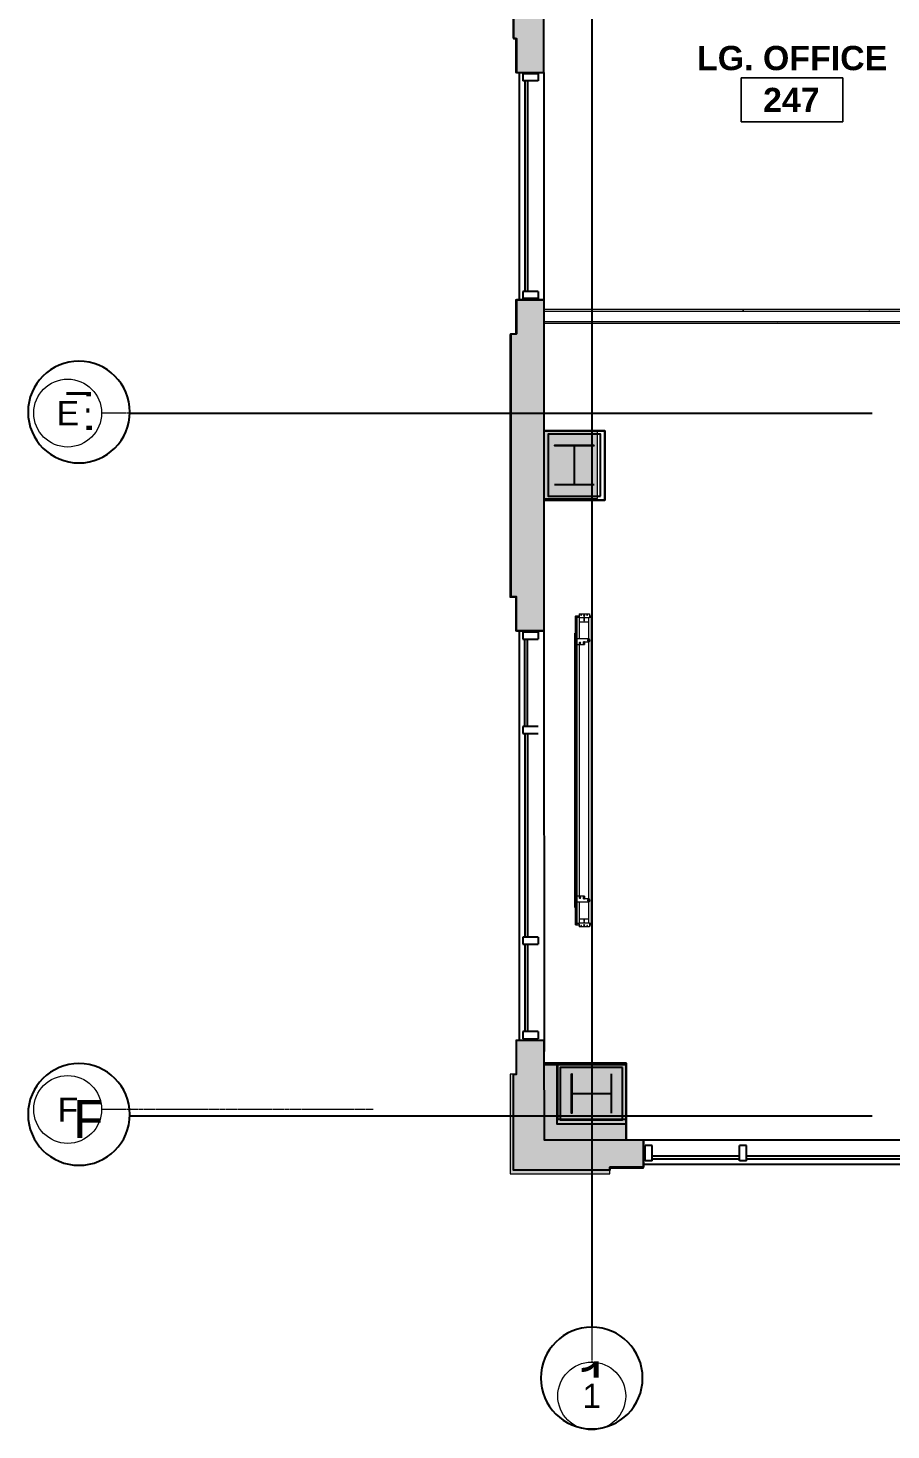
# Model space of a CAD drawing. Header units: inches. Extents: x 25329 to 28023, y 11893 to 13703.
# Drawn here: x 25328.9 to 25634, y 12012.5 to 12508.3 of the extents above; entities that cross this region are included whole.
import ezdxf

# ---------------------------------------------------------------- set-up
doc = ezdxf.new("R2010")
doc.units = ezdxf.units.IN
doc.header["$MEASUREMENT"] = 0
for name, pattern in [('Grid Line 1_2_', [0.875, 0.5, -0.125, 0.125, -0.125]), ('L1$0$Plaza America BA02$0$CENTER2', [1.125, 0.75, -0.125, 0.125, -0.125]), ('L1$0$Plaza America BA02$0$DASHDOT', [1, 0.5, -0.25, 0, -0.25]), ('L1$0$SAG 02ATL Ste230PHII$0$CENTER2', [1.125, 0.75, -0.125, 0.125, -0.125])]:
    doc.linetypes.add(name, pattern=pattern)
for name, color, linetype, lineweight in [('A-AREA-IDEN', 2, 'Continuous', 9), ('A-WALL', 113, 'Continuous', 13), ('A-WALL-PATT', 111, 'Continuous', 13), ('I-WALL', 2, 'Continuous', 13), ('Plaza America_Tower 1_2nd Floor -REVIT_dwg', 8, 'Continuous', 9), ('Q-SPCQ', 91, 'Continuous', 9), ('S-COLS', 52, 'Continuous', 13), ('S-GRID', 1, 'Continuous', 9), ('S-GRID-IDEN', 1, 'Continuous', 9)]:
    doc.layers.add(name, color=color, linetype=linetype, lineweight=lineweight)
for name, color, linetype in [('L1$0$A-Cols-Extr', 3, 'Continuous'), ('L1$0$A-Glaz', 92, 'Continuous'), ('L1$0$A-Wall-Extr', 7, 'Continuous'), ('L1$0$Plaza America BA02$0$14', 5, 'L1$0$Plaza America BA02$0$DASHDOT'), ('L1$0$Plaza America BA02$0$A-Column grid', 252, 'L1$0$Plaza America BA02$0$CENTER2'), ('L1$0$SAG 02ATL Ste230PHII$0$A-Column grid', 252, 'L1$0$SAG 02ATL Ste230PHII$0$CENTER2')]:
    doc.layers.add(name, color=color, linetype=linetype)
doc.styles.add('L1$0$Plaza America BA02$0$MONOTXT', font='MONOTXT', dxfattribs={"height": 0.2})
doc.styles.add('Swis721 Lt BT', font='swissl.ttf', dxfattribs={"height": 8.514638})
doc.styles.add('Swis721 Lt BT_B', font='', dxfattribs={"height": 8.583975})
doc.styles.get('Swis721 Lt BT_B').set_extended_font_data('Swis721 Lt BT', bold=True)
pattern_1 = [(0, (0, 0), (30.72, 7.68), [1.267, -21.773, 1.267, -21.773, -122.88]), (0, (0, 0), (30.72, 7.68), [-46.08, 1.267, -44.813, 1.267, -21.773, -53.76]), (0, (0, 0), (30.72, 7.68), [-115.2, 1.267, -14.093, 1.267, -37.133]), (120, (11.52, 3.84), (-22.011075, 22.7643004), [1.267, -21.773, 1.267, -21.773, -122.88]), (120, (11.52, 3.84), (-22.011075, 22.7643004), [-46.08, 1.267, -44.813, 1.267, -21.773, -53.76]), (120, (11.52, 3.84), (-22.011075, 22.7643004), [-115.2, 1.267, -14.093, 1.267, -37.133]), (240, (15.36, 19.2), (-8.708925, -30.4443004), [1.267, -21.773, 1.267, -21.773, -122.88]), (240, (15.36, 19.2), (-8.708925, -30.4443004), [-46.08, 1.267, -44.813, 1.267, -21.773, -53.76]), (240, (15.36, 19.2), (-8.708925, -30.4443004), [-115.2, 1.267, -14.093, 1.267, -37.133])]

# ---------------------------------------------------------------- blocks, each defined once
blk = doc.blocks.new('L1')
at = {"layer": 'L1$0$A-Cols-Extr'}
for points in [[(25532.8, 12341.42), (25532.8, 12365.92), (25511.32, 12365.92), (25511.32, 12341.42)], [(25531.31, 12342.76), (25531.31, 12364.76), (25512.81, 12364.76), (25512.81, 12342.76)], [(25529.06, 12360.76), (25529.06, 12360.67), (25515.07, 12360.67), (25515.07, 12360.76)], [(25540.41, 12142.26), (25515.91, 12142.26), (25515.91, 12120.78), (25540.41, 12120.78)], [(25539.07, 12140.77), (25517.07, 12140.77), (25517.07, 12122.27), (25539.07, 12122.27)], [(25521.07, 12138.52), (25521.16, 12138.52), (25521.16, 12124.53), (25521.07, 12124.53)]]:
    blk.add_lwpolyline(points, close=True, dxfattribs=at)
for points in [[(25522.06, 12360.67), (25522.06, 12346.67)], [(25529.06, 12346.76), (25515.06, 12346.76)], [(25535.07, 12138.52), (25535.07, 12124.52)], [(25521.16, 12131.52), (25535.16, 12131.52)]]:
    blk.add_lwpolyline(points, dxfattribs=at)
at = {"layer": 'L1$0$A-Glaz'}
for p, q in [((25501.58, 12492.67), (25511.32, 12492.67)), ((25502.57, 12492.67), (25502.57, 12412.67)), ((25503.82, 12492.17), (25503.82, 12489.67)), ((25509.32, 12492.17), (25503.82, 12492.17)), ((25509.32, 12489.67), (25503.82, 12489.67)), ((25504.57, 12489.67), (25504.57, 12415.17)), ((25505.57, 12489.67), (25505.57, 12415.17)), ((25509.32, 12492.17), (25509.32, 12489.67)), ((25511.32, 12492.67), (25511.32, 12412.17)), ((25509.32, 12415.17), (25503.82, 12415.17)), ((25503.82, 12415.17), (25503.82, 12412.67)), ((25509.32, 12415.17), (25509.32, 12412.67)), ((25511.32, 12412.17), (25501.57, 12412.17)), ((25509.32, 12412.67), (25503.82, 12412.67)), ((25501.57, 12295.17), (25511.32, 12295.17)), ((25502.57, 12295.17), (25502.57, 12150.42)), ((25509.32, 12294.67), (25503.82, 12294.67)), ((25503.82, 12294.67), (25503.82, 12292.17)), ((25503.89, 12292.17), (25509.32, 12292.17)), ((25504.57, 12261.29), (25504.57, 12292.17)), ((25505.57, 12261.29), (25505.57, 12292.17)), ((25509.32, 12294.67), (25509.32, 12292.17)), ((25511.32, 12295.17), (25511.38, 12150.42)), ((25509.32, 12261.29), (25503.82, 12261.29)), ((25503.82, 12261.29), (25503.82, 12258.79)), ((25503.89, 12258.79), (25509.32, 12258.79)), ((25504.57, 12258.79), (25504.57, 12186.79)), ((25505.57, 12258.79), (25505.57, 12186.79)), ((25503.82, 12186.79), (25503.82, 12184.29)), ((25509.32, 12186.79), (25503.82, 12186.79)), ((25503.89, 12184.29), (25509.32, 12184.29)), ((25504.57, 12184.29), (25504.57, 12153.42)), ((25505.57, 12184.29), (25505.57, 12153.42)), ((25509.32, 12186.79), (25509.32, 12184.29)), ((25509.32, 12153.42), (25503.82, 12153.42)), ((25503.82, 12153.42), (25503.82, 12150.92)), ((25509.32, 12153.42), (25509.32, 12150.92)), ((25501.57, 12150.42), (25511.38, 12150.42)), ((25503.89, 12150.92), (25509.32, 12150.92)), ((25546.57, 12105.42), (25546.57, 12115.17)), ((25546.57, 12115.17), (25691.32, 12115.17)), ((25547.07, 12107.67), (25547.07, 12113.17)), ((25549.57, 12113.17), (25547.07, 12113.17)), ((25549.57, 12107.67), (25549.57, 12113.17)), ((25580.44, 12107.67), (25580.44, 12113.17)), ((25582.94, 12113.17), (25580.44, 12113.17)), ((25582.94, 12107.67), (25582.94, 12113.17)), ((25580.44, 12109.42), (25549.57, 12109.42)), ((25549.57, 12108.42), (25580.44, 12108.42)), ((25654.94, 12109.42), (25582.94, 12109.42)), ((25582.94, 12108.42), (25654.94, 12108.42)), ((25691.32, 12106.42), (25546.57, 12106.42)), ((25549.57, 12107.67), (25547.07, 12107.67)), ((25582.94, 12107.67), (25580.44, 12107.67))]:
    blk.add_line(p, q, dxfattribs=at)
at = {"layer": 'L1$0$A-Wall-Extr'}
for p, q in [((25511.32, 12492.67), (25511.32, 12552.67)), ((25500.58, 12540.67), (25500.58, 12504.67)), ((25500.58, 12504.67), (25501.58, 12504.67)), ((25501.58, 12492.67), (25501.58, 12504.67)), ((25501.57, 12412.17), (25501.57, 12400.17)), ((25511.32, 12412.17), (25511.32, 12295.17)), ((25499.57, 12400.17), (25501.57, 12400.17)), ((25499.57, 12400.17), (25499.57, 12307.17)), ((25501.57, 12400.17), (25501.57, 12400.17)), ((25499.57, 12307.17), (25501.57, 12307.17)), ((25501.57, 12295.17), (25501.57, 12307.17)), ((25501.57, 12138.42), (25501.57, 12150.42)), ((25511.32, 12150.42), (25511.4, 12115.17)), ((25500.57, 12138.42), (25501.57, 12138.42)), ((25500.57, 12104.42), (25500.57, 12138.42)), ((25511.32, 12115.17), (25546.57, 12115.17)), ((25534.57, 12104.42), (25500.57, 12104.42)), ((25500.57, 12104.42), (25500.57, 12104.42)), ((25534.57, 12105.42), (25546.57, 12105.42)), ((25534.57, 12104.42), (25534.57, 12105.42))]:
    blk.add_line(p, q, dxfattribs=at)
at = {"layer": 'L1$0$A-Wall-Extr', "linetype": 'Continuous'}
for q in [(25511.32, 12142.26), (25540.41, 12115.17)]:
    blk.add_line((25540.41, 12142.26), q, dxfattribs=at)
at = {"layer": 'L1$0$A-Wall-Extr', "linetype": 'Continuous', "flags": 128}
for points in [[(25501.58, 12553.17), (25501.58, 12540.67), (25500.58, 12540.67), (25500.58, 12504.67), (25501.58, 12504.67), (25501.58, 12492.67), (25511.32, 12492.67), (25511.4, 12553.17)], [(25501.57, 12412.17), (25511.32, 12412.17), (25511.32, 12365.92), (25532.8, 12365.92), (25532.8, 12341.42), (25511.32, 12341.42), (25511.32, 12295.17), (25501.57, 12295.17), (25501.57, 12307.17), (25499.57, 12307.17), (25499.57, 12400.17), (25501.57, 12400.17)], [(25501.57, 12150.42), (25511.38, 12150.42), (25511.32, 12142.26), (25540.41, 12142.26), (25540.41, 12115.17), (25546.57, 12115.17), (25546.57, 12105.42), (25534.57, 12105.42), (25534.57, 12104.42), (25500.57, 12104.42), (25500.57, 12138.42), (25501.57, 12138.42)]]:
    blk.add_lwpolyline(points, close=True, dxfattribs=at)
at = {"layer": 'L1$0$Plaza America BA02$0$14', "linetype": 'Continuous'}
for centre in [(25346.9, 12372.53), (25346.9, 12124.13), (25528.23, 12030.89)]:
    blk.add_ellipse(centre, major_axis=(18, 0), ratio=0.99964, start_param=0, end_param=6.283175, dxfattribs=at)
at = {"layer": 'L1$0$Plaza America BA02$0$A-Column grid'}
for p, q in [((25528.23, 13666.96), (25528.23, 12048.88)), ((25364.9, 12372.17), (25627.43, 12372.17))]:
    blk.add_line(p, q, dxfattribs=at)
at = {"layer": 'L1$0$SAG 02ATL Ste230PHII$0$A-Column grid', "linetype": 'Continuous'}
for p, q in [((25528.23, 13666.96), (25528.23, 12048.88)), ((25364.9, 12372.17), (25627.43, 12372.17)), ((25364.9, 12123.67), (25627.43, 12123.67))]:
    blk.add_line(p, q, dxfattribs=at)
at = {"layer": 'L1$0$Plaza America BA02$0$14', "linetype": 'Continuous', "style": 'L1$0$Plaza America BA02$0$MONOTXT', "width": 1.000361}
for s, p in [('E', (25340.86, 12366.15)), ('F', (25344.48, 12115.75)), ('1', (25523.29, 12023.28))]:
    blk.add_text(s, height=13.49, dxfattribs=at).set_placement(p)
blk = doc.blocks.new('Concrete-Rectangular-Column - 19 X 24-5195709-FIRST FLOOR CONSTRUCTION')
at = {"layer": 'S-COLS', "lineweight": 9}
blk.add_hatch(color=7, dxfattribs=at).paths.add_polyline_path([(-9.5, -12), (9.5, -12), (9.5, 12), (-9.5, 12)], flags=0)
at = {"layer": 'S-COLS', "color": 8, "lineweight": 20}
for p, q in [((9.5, 12), (-9.5, 12)), ((-9.5, 12), (-9.5, -12)), ((9.5, -12), (9.5, 12)), ((-9.5, -12), (9.5, -12))]:
    blk.add_line(p, q, dxfattribs=at)
blk = doc.blocks.new('ElectricScreen_Contour-Electrol_HDTV-Format_Dalite - Parametric-V8-FIRST FLOOR CONSTRUCTION')
at = {"layer": 'Q-SPCQ'}
for p, q in [((-64.93, 0.75), (-64.96, 0.75)), ((-64.96, 0.65), (-64.96, 0.75)), ((-64.96, 0.65), (-64.96, 0.75)), ((-64.96, 0.75), (-64.96, 0.74)), ((-64.93, 0.75), (-64.96, 0.75)), ((-64.96, 0.74), (-64.96, 0.74)), ((-64.96, 0.73), (-64.96, 0.74)), ((-64.96, 0.72), (-64.96, 0.73)), ((-64.96, 0.71), (-64.96, 0.72)), ((-64.96, 0.69), (-64.96, 0.71)), ((-64.96, 0.67), (-64.96, 0.69)), ((-64.96, 0.65), (-64.96, 0.67)), ((-64.96, 0.65), (-64.96, -0.34)), ((-64.93, 0.77), (-64.93, 0.96)), ((-64.93, 0.96), (-58.93, 0.96)), ((-64.93, 0.7), (-64.93, 0.77)), ((-64.93, 0.75), (-64.93, 0.7)), ((-64.93, 0.74), (-64.93, 0.75)), ((-64.93, 0.74), (-64.93, 0.74)), ((-64.93, 0.74), (-64.93, 0.73)), ((-64.93, 0.73), (-64.93, 0.72)), ((-64.93, 0.72), (-64.93, 0.71)), ((-64.93, 0.65), (-64.93, 0.7)), ((-64.93, 0.68), (-64.93, 0.65)), ((-64.93, 0.67), (-64.93, 0.65)), ((44.16, 0.42), (-64.93, 0.42)), ((-64.58, 1), (-64.89, 1)), ((-64.58, 1), (-64.58, 0.99)), ((-64.58, 0.97), (-64.58, 0.99)), ((-64.58, 0.94), (-64.58, 0.97)), ((-64.58, 0.96), (-64.58, 0.94)), ((-64.58, 0.96), (-64.58, 0.96)), ((-64.58, 0.94), (-64.58, 0.91)), ((-64.58, 0.9), (-64.58, 0.94)), ((-64.58, 0.91), (-64.58, 0.88)), ((-64.58, 0.85), (-64.58, 0.9)), ((-64.58, 0.88), (-64.58, 0.86)), ((-64.58, 0.79), (-64.58, 0.85)), ((-64.58, 0.73), (-64.58, 0.79)), ((-64.58, 0.77), (-58.93, 0.77)), ((-64.58, 0.65), (-64.58, 0.73)), ((-64.58, 0.7), (43.82, 0.7)), ((-64.58, -0.34), (-64.58, 0.65)), ((-64.58, 0.42), (-56.83, 0.42)), ((-58.93, 0.7), (-58.93, 1.13)), ((-58.93, 1.13), (38.16, 1.13)), ((-56.93, 0.27), (-56.93, -3.67)), ((-55.18, 0.52), (-56.68, 0.52)), ((-55.02, 0.42), (34.26, 0.42)), ((-54.93, -1.98), (-54.93, 0.27)), ((34.16, 0.27), (34.16, -1.98)), ((35.91, 0.52), (34.41, 0.52)), ((36.07, 0.42), (43.82, 0.42)), ((36.16, -3.67), (36.16, 0.27)), ((38.16, 1.13), (38.16, 0.7)), ((38.16, 0.96), (44.16, 0.96)), ((38.16, 0.77), (43.82, 0.77)), ((44.13, 1), (43.82, 1)), ((43.82, 0.99), (43.82, 1)), ((43.82, 0.99), (43.82, 0.97)), ((43.82, 0.97), (43.82, 0.94)), ((43.82, 0.94), (43.82, 0.96)), ((43.82, 0.96), (43.82, 0.96)), ((43.82, 0.91), (43.82, 0.94)), ((43.82, 0.94), (43.82, 0.9)), ((43.82, 0.88), (43.82, 0.91)), ((43.82, 0.9), (43.82, 0.85)), ((43.82, 0.86), (43.82, 0.88)), ((43.82, 0.85), (43.82, 0.79)), ((43.82, 0.79), (43.82, 0.73)), ((43.82, 0.73), (43.82, 0.65)), ((43.82, 0.65), (43.82, -0.34)), ((44.16, 0.96), (44.16, 0.77)), ((44.16, 0.77), (44.16, 0.7)), ((44.2, 0.75), (44.16, 0.75)), ((44.16, 0.7), (44.16, 0.75)), ((44.2, 0.75), (44.16, 0.75)), ((44.16, 0.75), (44.16, 0.74)), ((44.16, 0.74), (44.16, 0.74)), ((44.16, 0.73), (44.16, 0.74)), ((44.16, 0.72), (44.16, 0.73)), ((44.16, 0.71), (44.16, 0.72)), ((44.16, 0.7), (44.16, 0.65)), ((44.16, 0.65), (44.16, 0.68)), ((44.16, 0.65), (44.16, 0.67)), ((44.2, 0.75), (44.2, 0.65)), ((44.2, 0.74), (44.2, 0.75)), ((44.2, 0.75), (44.2, 0.65)), ((44.2, 0.74), (44.2, 0.73)), ((44.2, 0.74), (44.2, 0.74)), ((44.2, 0.73), (44.2, 0.72)), ((44.2, 0.72), (44.2, 0.71)), ((44.2, 0.71), (44.2, 0.69)), ((44.2, 0.69), (44.2, 0.67)), ((44.2, 0.67), (44.2, 0.65)), ((44.2, -0.34), (44.2, 0.65)), ((-65.77, -3.99), (-65.77, -0.34)), ((-64.72, -0.34), (-65.77, -0.34)), ((-64.72, -3.99), (-65.77, -3.99)), ((-64.96, -2.01), (-64.96, -2.31)), ((-64.96, -3.99), (-64.96, -4.41)), ((-64.96, -4.5), (-64.96, -4.41)), ((-64.96, -4.43), (-64.96, -4.41)), ((-64.96, -4.42), (-64.96, -4.47)), ((-64.96, -4.47), (-64.96, -4.42)), ((-64.96, -4.44), (-64.96, -4.43)), ((-64.96, -4.46), (-64.96, -4.44)), ((-64.96, -4.48), (-64.96, -4.46)), ((-64.96, -4.47), (-64.96, -4.5)), ((-64.96, -4.5), (-64.96, -4.47)), ((-64.96, -4.49), (-64.96, -4.48)), ((-64.96, -4.5), (-64.96, -4.49)), ((-64.96, -4.5), (-64.93, -4.5)), ((-64.96, -4.5), (-64.96, -4.5)), ((-64.96, -4.5), (-64.96, -4.5)), ((-64.96, -4.5), (-64.96, -4.5)), ((-64.96, -4.5), (-64.96, -4.5)), ((-64.93, -4.72), (-64.93, -4.41)), ((-64.93, -4.72), (44.16, -4.72)), ((-64.89, -4.75), (-64.58, -4.75)), ((-64.72, -0.34), (-64.66, -0.34)), ((-64.66, -3.99), (-64.72, -3.99)), ((-64.66, -0.34), (-64.6, -0.34)), ((-64.6, -3.99), (-64.66, -3.99)), ((-64.6, -0.34), (-64.55, -0.34)), ((-64.55, -3.99), (-64.6, -3.99)), ((-64.58, -4.41), (-64.58, -3.99)), ((-64.58, -4.47), (-64.58, -4.41)), ((-64.58, -4.53), (-64.58, -4.47)), ((-64.58, -4.6), (-64.58, -4.53)), ((-64.58, -4.65), (-64.58, -4.6)), ((-64.58, -4.65), (-64.58, -4.67)), ((-64.58, -4.69), (-64.58, -4.65)), ((-64.58, -4.67), (-64.58, -4.7)), ((-64.58, -4.73), (-64.58, -4.69)), ((-64.58, -4.7), (-64.58, -4.72)), ((-64.58, -4.72), (-64.58, -4.72)), ((-64.58, -4.75), (-64.58, -4.73)), ((-64.58, -4.75), (-64.58, -4.73)), ((-64.58, -4.75), (-64.58, -4.75)), ((-64.58, -4.75), (-64.58, -4.75)), ((-64.55, -0.34), (-64.51, -0.34)), ((-64.51, -3.99), (-64.55, -3.99)), ((-64.51, -0.34), (-64.47, -0.34)), ((-64.47, -3.99), (-64.51, -3.99)), ((-64.47, -0.34), (-64.46, -0.34)), ((-64.47, -0.56), (-56.93, -0.56)), ((-64.47, -3.76), (-56.91, -3.76)), ((-64.46, -3.99), (-64.47, -3.99)), ((-64.46, -3.99), (-64.46, -0.34)), ((-62.83, -0.56), (-62.83, -3.76)), ((-56.49, -3.76), (-56.18, -3.76)), ((-55.81, -3.76), (35.05, -3.76)), ((-55.8, -1.98), (-54.93, -1.98)), ((-55.8, -1.98), (-55.8, -2.23)), ((-55.8, -3.67), (-55.8, -2.23)), ((-54.93, -2.23), (-55.8, -2.23)), ((-55.6, -0.56), (-55.15, -0.56)), ((-54.93, -0.56), (34.16, -0.56)), ((-54.93, -2.23), (-54.93, -1.98)), ((34.16, -1.98), (35.04, -1.98)), ((34.16, -1.98), (34.16, -2.23)), ((35.04, -2.23), (34.16, -2.23)), ((34.39, -0.56), (34.83, -0.56)), ((35.04, -2.23), (35.04, -1.98)), ((35.04, -2.23), (35.04, -3.67)), ((35.42, -3.76), (35.73, -3.76)), ((36.15, -3.76), (43.71, -3.76)), ((36.16, -0.56), (43.71, -0.56)), ((42.07, -3.76), (42.07, -0.56)), ((43.7, -0.34), (43.71, -0.34)), ((43.7, -0.34), (43.7, -3.99)), ((43.71, -3.99), (43.7, -3.99)), ((43.71, -0.34), (43.75, -0.34)), ((43.75, -3.99), (43.71, -3.99)), ((43.75, -0.34), (43.79, -0.34)), ((43.79, -3.99), (43.75, -3.99)), ((43.79, -0.34), (43.84, -0.34)), ((43.84, -3.99), (43.79, -3.99)), ((43.82, -3.99), (43.82, -4.41)), ((43.82, -4.41), (43.82, -4.47)), ((43.82, -4.47), (43.82, -4.53)), ((43.82, -4.53), (43.82, -4.6)), ((43.82, -4.6), (43.82, -4.65)), ((43.82, -4.67), (43.82, -4.65)), ((43.82, -4.65), (43.82, -4.69)), ((43.82, -4.7), (43.82, -4.67)), ((43.82, -4.69), (43.82, -4.73)), ((43.82, -4.72), (43.82, -4.7)), ((43.82, -4.72), (43.82, -4.72)), ((43.82, -4.73), (43.82, -4.75)), ((43.82, -4.73), (43.82, -4.75)), ((43.82, -4.75), (44.13, -4.75)), ((43.82, -4.75), (43.82, -4.75)), ((43.82, -4.75), (43.82, -4.75)), ((43.84, -0.34), (43.89, -0.34)), ((43.89, -3.99), (43.84, -3.99)), ((43.89, -0.34), (43.96, -0.34)), ((43.96, -3.99), (43.89, -3.99)), ((45.01, -0.34), (43.96, -0.34)), ((45.01, -3.99), (43.96, -3.99)), ((44.16, -4.41), (44.16, -4.72)), ((44.16, -4.5), (44.2, -4.5)), ((44.2, -2.31), (44.2, -2.01)), ((44.2, -4.41), (44.2, -3.99)), ((44.2, -4.41), (44.2, -4.5)), ((44.2, -4.41), (44.2, -4.43)), ((44.2, -4.41), (44.2, -4.43)), ((44.2, -4.47), (44.2, -4.42)), ((44.2, -4.42), (44.2, -4.47)), ((44.2, -4.43), (44.2, -4.44)), ((44.2, -4.44), (44.2, -4.46)), ((44.2, -4.46), (44.2, -4.48)), ((44.2, -4.5), (44.2, -4.47)), ((44.2, -4.47), (44.2, -4.5)), ((44.2, -4.48), (44.2, -4.49)), ((44.2, -4.49), (44.2, -4.5)), ((44.2, -4.5), (44.2, -4.5)), ((44.2, -4.5), (44.2, -4.5)), ((44.2, -4.5), (44.2, -4.5)), ((44.2, -4.5), (44.2, -4.5)), ((45.01, -0.34), (45.01, -3.99))]:
    blk.add_line(p, q, dxfattribs=at)
at = {"layer": 'Q-SPCQ', "flags": 128}
for points in [[(-64.96, 0.93), (-64.96, 0.93), (-64.96, 0.92), (-64.96, 0.92), (-64.96, 0.92), (-64.96, 0.92), (-64.96, 0.92)], [(-64.96, 0.92), (-64.96, 0.92), (-64.96, 0.91), (-64.96, 0.91), (-64.96, 0.91)], [(-64.96, 0.91), (-64.96, 0.9), (-64.96, 0.9), (-64.96, 0.89), (-64.96, 0.89), (-64.96, 0.88)], [(-64.96, 0.88), (-64.96, 0.88), (-64.96, 0.87), (-64.96, 0.86), (-64.96, 0.86), (-64.96, 0.85)], [(-64.96, 0.85), (-64.96, 0.84), (-64.96, 0.84), (-64.96, 0.83), (-64.96, 0.82), (-64.96, 0.81)], [(-64.96, 0.81), (-64.96, 0.8), (-64.96, 0.79), (-64.96, 0.79), (-64.96, 0.78), (-64.96, 0.77), (-64.96, 0.76)], [(-64.96, 0.76), (-64.96, 0.75), (-64.96, 0.74), (-64.96, 0.73), (-64.96, 0.72), (-64.96, 0.71)], [(-64.96, 0.71), (-64.96, 0.7), (-64.96, 0.69), (-64.96, 0.68), (-64.96, 0.67), (-64.96, 0.66), (-64.96, 0.65)], [(44.2, 0.92), (44.2, 0.92), (44.2, 0.92), (44.2, 0.92), (44.2, 0.92), (44.2, 0.93)], [(44.2, 0.91), (44.2, 0.91), (44.2, 0.91), (44.2, 0.92), (44.2, 0.92)], [(44.2, 0.88), (44.2, 0.89), (44.2, 0.89), (44.2, 0.9), (44.2, 0.9), (44.2, 0.91)], [(44.2, 0.85), (44.2, 0.86), (44.2, 0.87), (44.2, 0.87), (44.2, 0.88), (44.2, 0.88)], [(44.2, 0.81), (44.2, 0.82), (44.2, 0.83), (44.2, 0.84), (44.2, 0.85), (44.2, 0.85)], [(44.2, 0.76), (44.2, 0.77), (44.2, 0.78), (44.2, 0.79), (44.2, 0.8), (44.2, 0.81), (44.2, 0.81)], [(44.2, 0.71), (44.2, 0.73), (44.2, 0.74), (44.2, 0.75), (44.2, 0.76), (44.2, 0.76)], [(44.2, 0.65), (44.2, 0.66), (44.2, 0.67), (44.2, 0.68), (44.2, 0.7), (44.2, 0.71), (44.2, 0.71)], [(-64.96, -4.41), (-64.96, -4.42), (-64.96, -4.43), (-64.96, -4.44), (-64.96, -4.45), (-64.96, -4.46)], [(-64.96, -4.5), (-64.96, -4.47), (-64.96, -4.44), (-64.96, -4.43)], [(-64.96, -4.46), (-64.96, -4.47), (-64.96, -4.48), (-64.96, -4.49), (-64.96, -4.5), (-64.96, -4.5)], [(-64.96, -4.5), (-64.96, -4.51), (-64.96, -4.52), (-64.96, -4.53), (-64.96, -4.54), (-64.96, -4.55), (-64.96, -4.56)], [(-64.96, -4.59), (-64.96, -4.57), (-64.96, -4.54), (-64.96, -4.52), (-64.96, -4.5)], [(-64.96, -4.56), (-64.96, -4.57), (-64.96, -4.58), (-64.96, -4.58), (-64.96, -4.59), (-64.96, -4.6), (-64.96, -4.6)], [(-64.96, -4.64), (-64.96, -4.63), (-64.96, -4.61), (-64.96, -4.59), (-64.96, -4.59)], [(-64.96, -4.6), (-64.96, -4.61), (-64.96, -4.62), (-64.96, -4.62), (-64.96, -4.63), (-64.96, -4.63)], [(-64.96, -4.63), (-64.96, -4.64), (-64.96, -4.65), (-64.96, -4.65), (-64.96, -4.66), (-64.96, -4.66), (-64.96, -4.66)], [(-64.96, -4.68), (-64.96, -4.67), (-64.96, -4.66), (-64.96, -4.65), (-64.96, -4.64)], [(-64.96, -4.66), (-64.96, -4.66), (-64.96, -4.67), (-64.96, -4.67), (-64.96, -4.67), (-64.96, -4.68), (-64.96, -4.68)], [(-64.96, -4.68), (-64.96, -4.68), (-64.96, -4.68), (-64.96, -4.68), (-64.96, -4.68), (-64.96, -4.68)], [(-64.89, -4.75), (-64.89, -4.75), (-64.89, -4.75), (-64.89, -4.75), (-64.9, -4.75), (-64.9, -4.75), (-64.9, -4.75), (-64.91, -4.75), (-64.91, -4.75), (-64.91, -4.75), (-64.91, -4.75), (-64.92, -4.75), (-64.92, -4.75), (-64.92, -4.75), (-64.92, -4.74), (-64.93, -4.74), (-64.93, -4.74), (-64.93, -4.74), (-64.93, -4.74), (-64.93, -4.74), (-64.94, -4.73), (-64.94, -4.73), (-64.94, -4.73), (-64.94, -4.73), (-64.94, -4.72), (-64.95, -4.72), (-64.95, -4.72), (-64.95, -4.72), (-64.95, -4.71), (-64.95, -4.71), (-64.95, -4.71), (-64.95, -4.71), (-64.95, -4.7), (-64.95, -4.7), (-64.96, -4.7), (-64.96, -4.7), (-64.96, -4.69), (-64.96, -4.69), (-64.96, -4.69), (-64.96, -4.68), (-64.96, -4.68)], [(-64.96, -4.68), (-64.96, -4.68), (-64.96, -4.68), (-64.96, -4.68)], [(44.2, -4.68), (44.2, -4.69), (44.2, -4.69), (44.2, -4.69), (44.19, -4.7), (44.19, -4.7), (44.19, -4.7), (44.19, -4.7), (44.19, -4.71), (44.19, -4.71), (44.19, -4.71), (44.19, -4.71), (44.19, -4.72), (44.19, -4.72), (44.18, -4.72), (44.18, -4.72), (44.18, -4.73), (44.18, -4.73), (44.18, -4.73), (44.18, -4.73), (44.17, -4.73), (44.17, -4.74), (44.17, -4.74), (44.17, -4.74), (44.17, -4.74), (44.16, -4.74), (44.16, -4.74), (44.16, -4.75), (44.16, -4.75), (44.15, -4.75), (44.15, -4.75), (44.15, -4.75), (44.15, -4.75), (44.14, -4.75), (44.14, -4.75), (44.14, -4.75), (44.13, -4.75), (44.13, -4.75), (44.13, -4.75), (44.13, -4.75), (44.13, -4.75)], [(44.2, -4.46), (44.2, -4.45), (44.2, -4.44), (44.2, -4.43), (44.2, -4.42), (44.2, -4.41)], [(44.2, -4.43), (44.2, -4.46), (44.2, -4.49), (44.2, -4.5)], [(44.2, -4.5), (44.2, -4.49), (44.2, -4.48), (44.2, -4.47), (44.2, -4.46), (44.2, -4.46)], [(44.2, -4.56), (44.2, -4.55), (44.2, -4.54), (44.2, -4.53), (44.2, -4.52), (44.2, -4.51), (44.2, -4.5)], [(44.2, -4.5), (44.2, -4.52), (44.2, -4.55), (44.2, -4.57), (44.2, -4.59)], [(44.2, -4.6), (44.2, -4.59), (44.2, -4.59), (44.2, -4.58), (44.2, -4.57), (44.2, -4.56), (44.2, -4.56)], [(44.2, -4.59), (44.2, -4.61), (44.2, -4.62), (44.2, -4.64), (44.2, -4.64)], [(44.2, -4.63), (44.2, -4.63), (44.2, -4.62), (44.2, -4.61), (44.2, -4.61), (44.2, -4.6)], [(44.2, -4.66), (44.2, -4.66), (44.2, -4.65), (44.2, -4.65), (44.2, -4.64), (44.2, -4.63), (44.2, -4.63)], [(44.2, -4.64), (44.2, -4.65), (44.2, -4.67), (44.2, -4.67), (44.2, -4.68)], [(44.2, -4.68), (44.2, -4.68), (44.2, -4.67), (44.2, -4.67), (44.2, -4.67), (44.2, -4.66), (44.2, -4.66)], [(44.2, -4.68), (44.2, -4.68), (44.2, -4.68), (44.2, -4.68), (44.2, -4.68), (44.2, -4.68), (44.2, -4.68)], [(44.2, -4.68), (44.2, -4.68), (44.2, -4.68), (44.2, -4.68)]]:
    blk.add_lwpolyline(points, dxfattribs=at)
at = {"layer": 'Q-SPCQ'}
for centre, radius, start, end in [((-56.68, 0.27), 0.25, 90, 180), ((-55.18, 0.27), 0.25, 360, 90), ((34.41, 0.27), 0.25, 90, 180), ((35.91, 0.27), 0.25, 0, 90), ((-65.34, -1.09), 0.151, 0, 180), ((-65.34, -1.09), 0.151, 180, 360), ((-65.34, -3.24), 0.151, 0, 180), ((-65.34, -3.24), 0.151, 180, 360), ((-65.1, -2.16), 0.21, 0, 180), ((-65.1, -2.16), 0.21, 180, 360), ((-63.92, -2.16), 0.147, 0, 180), ((-63.92, -2.16), 0.147, 180, 360), ((-63.42, -2.16), 0.147, 360, 180), ((-63.42, -2.16), 0.147, 180, 0), ((-56.36, -3.67), 0.563, 180, 360), ((-56.33, -3.57), 0.25, 90, 270), ((-56.33, -3.57), 0.25, 270, 90), ((-55.38, -0.68), 0.25, 90, 270), ((-55.38, -0.68), 0.25, 270, 90), ((34.61, -0.68), 0.25, 90, 270), ((34.61, -0.68), 0.25, 270, 90), ((35.6, -3.67), 0.563, 180, 360), ((35.57, -3.57), 0.25, 90, 270), ((35.57, -3.57), 0.25, 270, 90), ((42.66, -2.16), 0.147, 0, 180), ((42.66, -2.16), 0.147, 180, 360), ((43.16, -2.16), 0.147, 0, 180), ((43.16, -2.16), 0.147, 180, 0), ((44.34, -2.16), 0.21, 0, 180), ((44.34, -2.16), 0.21, 180, 0), ((44.58, -1.09), 0.151, 0, 180), ((44.58, -1.09), 0.151, 180, 0), ((44.58, -3.24), 0.151, 0, 180), ((44.58, -3.24), 0.151, 180, 0)]:
    blk.add_arc(centre, radius, start, end, dxfattribs=at)
for points in [[(-64.96, 0.93), (-64.96, 0.93), (-64.96, 0.94), (-64.95, 0.95), (-64.95, 0.96), (-64.94, 0.97), (-64.94, 0.98), (-64.93, 0.98), (-64.92, 0.99), (-64.91, 0.99), (-64.9, 0.99), (-64.89, 1), (-64.89, 1)], [(44.13, 1), (44.13, 1), (44.14, 0.99), (44.15, 0.99), (44.16, 0.99), (44.17, 0.98), (44.18, 0.98), (44.18, 0.97), (44.19, 0.96), (44.19, 0.95), (44.19, 0.94), (44.2, 0.93), (44.2, 0.93)]]:
    blk.add_open_spline(points, degree=3, knots=[0, 0, 0, 0, 0.166667, 0.25, 0.333333, 0.416667, 0.5, 0.583333, 0.666667, 0.75, 0.833333, 1, 1, 1, 1], dxfattribs=at)
blk = doc.blocks.new('Grid - Grid Head - Circle-50561-FIRST FLOOR CONSTRUCTION')
at = {"layer": 'S-GRID-IDEN'}
blk.add_circle((0, 0), 0.125, dxfattribs=at)
blk = doc.blocks.new('Room Tag - Room Name and Number-3379422-FIRST FLOOR CONSTRUCTION')
at = {"layer": 'A-AREA-IDEN'}
for p, q in [((-0.1881, -0.1636), (-0.1881, -0.0018)), ((-0.1881, -0.0018), (0.1869, -0.0018)), ((0.1869, -0.0018), (-0.1881, -0.0018)), ((-0.1881, -0.0018), (-0.1881, -0.1636)), ((0.1869, -0.0018), (0.1869, -0.1636)), ((0.1869, -0.1636), (0.1869, -0.0018)), ((0.1869, -0.1636), (-0.1881, -0.1636)), ((-0.1881, -0.1636), (0.1869, -0.1636))]:
    blk.add_line(p, q, dxfattribs=at)

msp = doc.modelspace()

# ---------------------------------------------------------------- hatches: boundary and pattern name
at = {"layer": 'A-WALL-PATT', "lineweight": 9}
for points in [[(25511.32, 12504.83), (25511.32, 12540.67), (25500.32, 12540.67), (25500.32, 12504.83), (25501.32, 12504.83)], [(25511.32, 12492.67), (25511.32, 12504.83), (25501.32, 12504.83), (25501.32, 12492.67)], [(25501.32, 12400.01), (25511.32, 12400.01), (25511.32, 12412.17), (25501.32, 12412.17), (25501.32, 12403.92)], [(25499.32, 12307.01), (25511.32, 12307.01), (25511.31, 12400.01), (25499.32, 12400.01), (25499.32, 12347.02)], [(25502.07, 12295.17), (25511.32, 12295.17), (25511.32, 12307.01), (25501.32, 12307.01), (25501.32, 12295.17), (25501.57, 12295.17)], [(25511.38, 12138.42), (25511.38, 12150.42), (25501.38, 12150.42), (25501.38, 12138.42)], [(25511.38, 12115.17), (25511.38, 12138.42), (25499.38, 12138.42), (25499.38, 12115.17)], [(25516.29, 12122.17), (25516.38, 12122.17), (25516.38, 12122.56), (25516.29, 12122.56), (25516.29, 12141.56), (25511.38, 12141.56), (25511.38, 12122.17)], [(25534.57, 12115.17), (25540.29, 12115.17), (25540.29, 12122.17), (25511.38, 12122.17), (25511.38, 12115.17), (25516.29, 12115.17)], [(25516.29, 12103.17), (25534.57, 12103.17), (25534.57, 12115.17), (25499.38, 12115.17), (25499.38, 12103.17)], [(25540.29, 12105.17), (25546.57, 12105.17), (25546.57, 12115.17), (25534.57, 12115.17), (25534.57, 12105.17)]]:
    msp.add_hatch(color=7, dxfattribs=at).paths.add_polyline_path(points, flags=0)
h = msp.add_hatch(dxfattribs=at)
h.set_pattern_fill('FP2_2', color=256, style=0, pattern_type=2)
h.set_pattern_definition(pattern_1)
h.paths.add_polyline_path([(25567.64, 12408.17), (25707.38, 12408.17), (25707.38, 12408.79), (25511.32, 12408.79), (25511.32, 12408.17)], flags=0)
h = msp.add_hatch(dxfattribs=at)
h.set_pattern_fill('FP2_2', color=256, style=0, pattern_type=2)
h.set_pattern_definition(pattern_1)
h.paths.add_polyline_path([(25707.38, 12403.92), (25711.63, 12403.92), (25711.63, 12404.54), (25511.32, 12404.54), (25511.32, 12403.92), (25698.78, 12403.92)], flags=0)

# ---------------------------------------------------------------- linework, layer by layer
at = {"layer": 'A-WALL', "color": 8, "lineweight": 20}
for p, q in [((25511.32, 12492.67), (25511.32, 12552.83)), ((25500.32, 12540.67), (25500.32, 12504.83)), ((25500.32, 12504.83), (25501.32, 12504.83)), ((25501.32, 12504.83), (25501.32, 12492.67)), ((25501.32, 12492.67), (25511.32, 12492.67)), ((25511.32, 12412.17), (25501.32, 12412.17)), ((25501.32, 12412.17), (25501.32, 12400.01)), ((25511.32, 12408.79), (25511.32, 12412.17)), ((25511.32, 12365.92), (25511.32, 12403.92)), ((25499.32, 12400.01), (25499.32, 12307.01)), ((25501.32, 12400.01), (25499.32, 12400.01)), ((25511.32, 12295.17), (25511.32, 12341.92)), ((25499.32, 12307.01), (25501.32, 12307.01)), ((25501.32, 12307.01), (25501.32, 12295.17)), ((25501.32, 12295.17), (25511.32, 12295.17)), ((25501.38, 12150.42), (25501.38, 12138.42)), ((25511.38, 12150.42), (25501.38, 12150.42)), ((25511.38, 12115.17), (25511.38, 12150.42)), ((25499.38, 12138.42), (25499.38, 12103.17)), ((25501.38, 12138.42), (25499.38, 12138.42)), ((25540.29, 12122.17), (25516.38, 12122.17)), ((25540.29, 12115.17), (25540.29, 12122.17)), ((25546.57, 12115.17), (25511.38, 12115.17)), ((25546.57, 12105.17), (25546.57, 12115.17)), ((25499.38, 12103.17), (25534.57, 12103.17)), ((25534.57, 12105.17), (25546.57, 12105.17)), ((25534.57, 12103.17), (25534.57, 12105.17))]:
    msp.add_line(p, q, dxfattribs=at)
at = {"layer": 'A-WALL'}
for p, q in [((25511.32, 12408.79), (25511.32, 12403.92)), ((25511.32, 12408.17), (25708.01, 12408.17)), ((25511.32, 12404.54), (25787.24, 12404.54))]:
    msp.add_line(p, q, dxfattribs=at)
at = {"layer": 'I-WALL'}
for p, q in [((25707.38, 12408.79), (25511.32, 12408.79)), ((25511.32, 12403.92), (25787.24, 12403.92))]:
    msp.add_line(p, q, dxfattribs=at)
at = {"layer": 'I-WALL', "color": 8, "lineweight": 20}
for p, q in [((25516.29, 12141.56), (25511.38, 12141.56)), ((25516.38, 12122.17), (25516.38, 12122.56))]:
    msp.add_line(p, q, dxfattribs=at)
at = {"layer": 'S-GRID', "linetype": 'Grid Line 1_2_'}
for p, q in [((25450.91, 12372.17), (25354.91, 12372.17)), ((25528.23, 12132.53), (25528.23, 12036.53)), ((25450.91, 12125.89), (25354.91, 12125.89))]:
    msp.add_line(p, q, dxfattribs=at)

# ---------------------------------------------------------------- block references
at = {"layer": 'A-AREA-IDEN', "xscale": 95.99999999999994, "yscale": 95.99999999999994, "zscale": 95.99999999999994}
msp.add_blockref('Room Tag - Room Name and Number-3379422-FIRST FLOOR CONSTRUCTION', (25599.08, 12490.89), dxfattribs=at)
at = {"layer": 'Plaza America_Tower 1_2nd Floor -REVIT_dwg'}
msp.add_blockref('L1', (0, 0), dxfattribs=at)
at = {"layer": 'Q-SPCQ', "rotation": 89.99999999999991}
msp.add_blockref('ElectricScreen_Contour-Electrol_HDTV-Format_Dalite - Parametric-V8-FIRST FLOOR CONSTRUCTION', (25523.39, 12256.19), dxfattribs=at)
at = {"layer": 'S-COLS', "lineweight": 9}
msp.add_blockref('Concrete-Rectangular-Column - 19 X 24-5195709-FIRST FLOOR CONSTRUCTION', (25520.81, 12353.92), dxfattribs=at)
at = {"layer": 'S-COLS', "lineweight": 9, "rotation": 270}
msp.add_blockref('Concrete-Rectangular-Column - 19 X 24-5195709-FIRST FLOOR CONSTRUCTION', (25528.29, 12132.06), dxfattribs=at)
at = {"layer": 'S-GRID-IDEN', "xscale": 95.99999999999994, "yscale": 95.99999999999994, "zscale": 95.99999999999994}
for p, rotation in [((25342.91, 12372.17), 90), ((25342.91, 12125.89), 90), ((25528.23, 12024.53), 180)]:
    msp.add_blockref('Grid - Grid Head - Circle-50561-FIRST FLOOR CONSTRUCTION', p, dxfattribs=dict(at, rotation=rotation))

# ---------------------------------------------------------------- texts
at = {"layer": 'A-AREA-IDEN', "char_height": 8.584, "attachment_point": 2, "line_spacing_factor": 0.998538, "style": 'Swis721 Lt BT_B'}
for s, insert, width in [('LG. OFFICE', (25599.09, 12502.03), 75.708), ('247', (25598.81, 12487.2), 23.004)]:
    msp.add_mtext(s, dxfattribs=dict(at, insert=insert, width=width))

# ---------------------------------------------------------------- next in the draw order: texts
at = {"layer": 'S-GRID-IDEN', "char_height": 8.51, "attachment_point": 2, "line_spacing_factor": 1.00667, "style": 'Swis721 Lt BT', "bg_fill": 3, "box_fill_scale": 1.25, "bg_fill_color": 0, "bg_fill_transparency": 0}
for s, insert, width in [('E', (25343.01, 12376.39), 8.64), ('F', (25343.01, 12130.11), 8.1), ('1', (25528.23, 12028.86), 7.56)]:
    msp.add_mtext(s, dxfattribs=dict(at, insert=insert, width=width))

doc.saveas('drawing.dxf')
